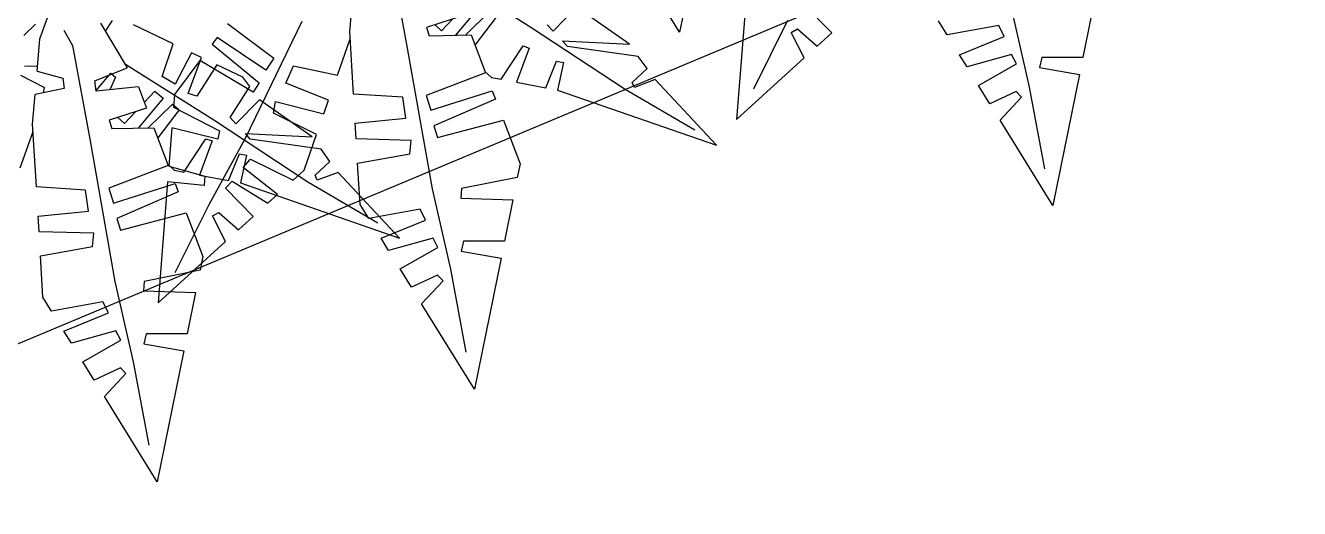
# Model space of a CAD drawing. Header units: millimetres. Extents: x 266 to 2266, y 192 to 2476.
# Drawn here: x 512.6 to 611.8, y 1481.7 to 1519.3 of the extents above; entities that cross this region are included whole.
import ezdxf

# ---------------------------------------------------------------- set-up
doc = ezdxf.new("R2010")
doc.units = ezdxf.units.MM
doc.layers.add('MURO', color=1, linetype='Continuous')
doc.layers.add('PALMA_pianta - trees palm', color=74, linetype='Continuous', lineweight=25)

msp = doc.modelspace()

# ---------------------------------------------------------------- linework, layer by layer
at = {"layer": 'MURO'}
msp.add_line((750.369, 1594.351), (266.064, 1391.556), dxfattribs=at)
at = {"layer": 'PALMA_pianta - trees palm'}
for p, q in [((565.598, 1529.011), (563.53, 1518.796)), ((563.53, 1518.796), (559.417, 1525.439)), ((540.95, 1524.975), (542.32, 1517.555)), ((545.362, 1523.35), (551.951, 1519.2)), ((537.844, 1518.852), (538.044, 1521.178)), ((568.712, 1521.452), (567.969, 1512.007)), ((513.715, 1518.272), (514.642, 1520.839)), ((546.707, 1520.102), (543.805, 1519.172)), ((548.014, 1520.88), (546.071, 1518.558)), ((546.851, 1518.571), (548.733, 1520.402)), ((555.499, 1520.752), (553.67, 1518.879)), ((559.615, 1517.866), (555.499, 1520.752)), ((559.615, 1517.866), (555.499, 1520.752)), ((575.376, 1518.746), (573.212, 1520.944)), ((589.303, 1520.897), (590.73, 1514.638)), ((513.357, 1519.434), (512.465, 1518.542)), ((518.439, 1519.512), (520.496, 1516.025)), ((518.807, 1518.888), (519.355, 1519.719)), ((524.088, 1517.892), (521.007, 1519.371)), ((528.32, 1519.469), (531.922, 1516.771)), ((534.116, 1519.62), (529.697, 1510.524)), ((543.805, 1519.172), (544.012, 1518.524)), ((544.471, 1519.386), (544.989, 1518.901)), ((544.989, 1518.901), (545.859, 1519.831)), ((549.244, 1519.974), (547.591, 1517.78)), ((551.951, 1519.2), (559.282, 1514.367)), ((553.67, 1518.879), (553.22, 1519.38)), ((571.943, 1519.708), (569.271, 1514.353)), ((584.376, 1518.586), (583.701, 1519.676)), ((588.378, 1519.316), (584.376, 1518.586)), ((588.798, 1518.45), (588.378, 1519.316)), ((595.593, 1520.043), (594.94, 1516.816)), ((513.5, 1515.769), (513.715, 1518.272)), ((515.576, 1518.965), (516.25, 1517.752)), ((527.503, 1518.375), (527.125, 1517.869)), ((527.503, 1518.375), (527.125, 1517.869)), ((531.305, 1515.845), (527.503, 1518.375)), ((536.883, 1515.449), (537.878, 1518.283)), ((538.134, 1513.978), (537.844, 1518.852)), ((544.012, 1518.524), (547.287, 1518.578)), ((547.287, 1518.578), (548.404, 1515.644)), ((554.412, 1518.133), (559.615, 1517.866)), ((554.789, 1517.693), (554.412, 1518.133)), ((572.219, 1518.781), (572.699, 1519.056)), ((573.223, 1516.787), (572.219, 1518.781)), ((572.699, 1519.056), (574.244, 1517.716)), ((574.244, 1517.716), (575.376, 1518.746)), ((585.332, 1517.043), (588.798, 1518.45)), ((516.25, 1517.752), (517.619, 1510.332)), ((523.234, 1515.341), (524.088, 1517.892)), ((525.526, 1517.202), (524.232, 1514.753)), ((526.296, 1516.833), (525.526, 1517.202)), ((526.296, 1516.833), (525.526, 1517.202)), ((527.125, 1517.869), (530.791, 1514.849)), ((542.32, 1517.555), (544.247, 1506.599)), ((549.62, 1515.13), (551.336, 1517.724)), ((551.824, 1517.565), (550.838, 1514.898)), ((551.336, 1517.724), (551.824, 1517.565)), ((560.308, 1516.913), (554.789, 1517.693)), ((513.531, 1516.13), (512.502, 1516.139)), ((520.298, 1516.36), (520.661, 1516.127)), ((520.661, 1516.127), (527.25, 1511.977)), ((526.167, 1516.589), (524.19, 1513.943)), ((525.243, 1514.031), (526.296, 1516.833)), ((527.484, 1516.262), (525.938, 1513.822)), ((530.311, 1514.128), (526.167, 1516.589)), ((529.525, 1515.283), (527.484, 1516.262)), ((531.922, 1516.771), (531.305, 1515.845)), ((532.851, 1514.815), (533.468, 1516.188)), ((533.468, 1516.188), (536.883, 1515.449)), ((553.102, 1514.467), (553.944, 1516.535)), ((553.944, 1516.535), (554.492, 1516.449)), ((554.492, 1516.449), (554.02, 1514.292)), ((561.001, 1515.96), (560.308, 1516.913)), ((567.969, 1512.007), (573.223, 1516.787)), ((585.923, 1516.089), (585.332, 1517.043)), ((585.923, 1516.089), (585.332, 1517.043)), ((589.383, 1517.065), (585.923, 1516.089)), ((586.809, 1514.658), (589.761, 1516.329)), ((589.761, 1516.329), (589.383, 1517.065)), ((591.749, 1516.821), (591.567, 1516.049)), ((594.94, 1516.816), (591.749, 1516.821)), ((512.194, 1515.453), (514.058, 1514.497)), ((513.5, 1515.769), (515.485, 1515.221)), ((515.485, 1515.221), (515.604, 1514.402)), ((517.981, 1515.019), (520.496, 1516.025)), ((518.092, 1514.249), (519.22, 1515.593)), ((519.585, 1515.287), (519.165, 1514.307)), ((519.22, 1515.593), (519.585, 1515.287)), ((524.232, 1514.753), (523.234, 1515.341)), ((530.052, 1514.557), (529.525, 1515.283)), ((548.404, 1515.644), (543.78, 1513.879)), ((548.366, 1515.744), (548.869, 1515.273)), ((548.869, 1515.273), (549.62, 1515.13)), ((559.845, 1514.89), (561.001, 1515.96)), ((591.567, 1516.049), (594.675, 1515.508)), ((594.675, 1515.508), (592.608, 1505.292)), ((515.604, 1514.402), (513.344, 1513.954)), ((513.977, 1514.08), (514.058, 1514.497)), ((518.1, 1514.2), (517.981, 1515.019)), ((521.378, 1514.529), (518.1, 1514.2)), ((521.378, 1514.529), (522.006, 1512.879)), ((521.835, 1513.329), (522.657, 1514.207)), ((522.657, 1514.207), (523.314, 1513.656)), ((528.52, 1512.157), (530.052, 1514.557)), ((530.791, 1514.849), (530.311, 1514.128)), ((536.197, 1513.495), (532.851, 1514.815)), ((544.153, 1512.712), (548.939, 1514.24)), ((548.939, 1514.24), (549.186, 1513.591)), ((548.939, 1514.24), (549.186, 1513.591)), ((550.838, 1514.898), (553.102, 1514.467)), ((554.02, 1514.292), (566.409, 1509.992)), ((559.282, 1514.367), (564.723, 1511.186)), ((560.014, 1514.5), (559.845, 1514.89)), ((561.625, 1515.1), (560.014, 1514.5)), ((566.409, 1509.992), (561.625, 1515.1)), ((587.695, 1513.226), (586.809, 1514.658)), ((589.734, 1514.177), (587.695, 1513.226)), ((590.159, 1513.742), (589.734, 1514.177)), ((590.73, 1514.638), (591.94, 1508.168)), ((513.143, 1511.629), (513.344, 1513.954)), ((523.314, 1513.656), (521.37, 1511.335)), ((522.151, 1511.348), (524.033, 1513.179)), ((524.033, 1513.179), (524.544, 1512.751)), ((524.19, 1513.943), (524.112, 1512.954)), ((525.938, 1513.822), (525.243, 1514.031)), ((530.799, 1513.529), (528.97, 1511.656)), ((534.915, 1510.643), (530.799, 1513.529)), ((534.915, 1510.643), (530.799, 1513.529)), ((531.892, 1512.481), (532.063, 1513.408)), ((532.063, 1513.408), (535.829, 1512.448)), ((535.829, 1512.448), (536.197, 1513.495)), ((535.829, 1512.448), (536.197, 1513.495)), ((541.969, 1513.729), (538.134, 1513.978)), ((542.207, 1512.09), (541.969, 1513.729)), ((543.78, 1513.879), (544.153, 1512.712)), ((549.186, 1513.591), (544.396, 1511.504)), ((588.494, 1511.936), (590.159, 1513.742)), ((522.006, 1512.879), (519.105, 1511.949)), ((519.77, 1512.162), (520.288, 1511.678)), ((520.288, 1511.678), (521.159, 1512.607)), ((524.544, 1512.751), (522.891, 1510.557)), ((524.112, 1512.954), (527.705, 1511.107)), ((528.97, 1511.656), (528.52, 1512.157)), ((535.263, 1510.833), (531.892, 1512.481)), ((513.433, 1506.755), (513.143, 1511.629)), ((519.105, 1511.949), (519.312, 1511.301)), ((519.312, 1511.301), (522.587, 1511.355)), ((522.587, 1511.355), (523.704, 1508.421)), ((523.985, 1511.348), (523.751, 1508.364)), ((527.568, 1510.455), (523.985, 1511.348)), ((527.25, 1511.977), (534.582, 1507.144)), ((538.269, 1511.704), (542.207, 1512.09)), ((538.341, 1510.486), (538.269, 1511.704)), ((538.341, 1510.486), (538.269, 1511.704)), ((544.396, 1511.504), (544.686, 1510.596)), ((544.686, 1510.596), (549.812, 1511.947)), ((549.812, 1511.947), (551.104, 1508.551)), ((592.608, 1505.292), (588.494, 1511.936)), ((512.182, 1508.226), (513.177, 1511.06)), ((517.619, 1510.332), (519.547, 1499.376)), ((524.919, 1507.907), (526.636, 1510.501)), ((527.123, 1510.342), (526.138, 1507.675)), ((526.636, 1510.501), (527.123, 1510.342)), ((529.697, 1510.524), (526.887, 1505.41)), ((527.705, 1511.107), (527.568, 1510.455)), ((529.712, 1510.91), (534.915, 1510.643)), ((530.089, 1510.47), (529.712, 1510.91)), ((535.608, 1509.69), (530.089, 1510.47)), ((534.289, 1508.059), (535.263, 1510.833)), ((542.615, 1510.363), (538.341, 1510.486)), ((542.516, 1509.332), (542.615, 1510.363)), ((528.401, 1507.243), (529.243, 1509.312)), ((529.243, 1509.312), (529.792, 1509.226)), ((529.792, 1509.226), (529.319, 1507.068)), ((536.3, 1508.737), (535.608, 1509.69)), ((538.453, 1508.606), (542.516, 1509.332)), ((523.704, 1508.421), (519.08, 1506.655)), ((523.666, 1508.521), (524.169, 1508.05)), ((523.751, 1508.364), (526.541, 1507.572)), ((529.528, 1508.259), (530.111, 1508.911)), ((532.206, 1506.164), (529.528, 1508.259)), ((530.111, 1508.911), (533.427, 1507.275)), ((535.144, 1507.667), (536.3, 1508.737)), ((538.645, 1505.378), (538.453, 1508.606)), ((551.104, 1508.551), (550.888, 1507.481)), ((524.169, 1508.05), (524.919, 1507.907)), ((526.138, 1507.675), (528.401, 1507.243)), ((526.541, 1507.572), (526.508, 1506.851)), ((528.156, 1506.646), (528.67, 1507.195)), ((528.67, 1507.195), (531.452, 1505.478)), ((533.427, 1507.275), (534.289, 1508.059)), ((535.314, 1507.276), (535.144, 1507.667)), ((536.925, 1507.877), (535.314, 1507.276)), ((541.709, 1502.769), (536.925, 1507.877)), ((550.888, 1507.481), (546.53, 1506.614)), ((517.269, 1506.505), (513.433, 1506.755)), ((517.506, 1504.867), (517.269, 1506.505)), ((519.08, 1506.655), (519.453, 1505.489)), ((519.453, 1505.489), (524.238, 1507.017)), ((524.485, 1506.368), (519.695, 1504.281)), ((523.656, 1507.154), (522.913, 1497.709)), ((526.508, 1506.851), (523.656, 1507.154)), ((524.238, 1507.017), (524.485, 1506.368)), ((524.238, 1507.017), (524.485, 1506.368)), ((530.32, 1504.448), (528.156, 1506.646)), ((529.319, 1507.068), (541.709, 1502.769)), ((534.582, 1507.144), (540.022, 1503.963)), ((544.247, 1506.599), (545.674, 1500.341)), ((546.53, 1506.614), (546.478, 1505.883)), ((526.887, 1505.41), (524.215, 1500.055)), ((531.452, 1505.478), (532.206, 1506.164)), ((531.452, 1505.478), (532.206, 1506.164)), ((539.32, 1504.288), (538.645, 1505.378)), ((546.478, 1505.883), (550.537, 1505.745)), ((550.537, 1505.745), (549.884, 1502.518)), ((513.569, 1504.481), (517.506, 1504.867)), ((513.641, 1503.262), (513.569, 1504.481)), ((513.641, 1503.262), (513.569, 1504.481)), ((519.695, 1504.281), (519.985, 1503.373)), ((519.985, 1503.373), (525.111, 1504.724)), ((525.111, 1504.724), (526.404, 1501.328)), ((527.163, 1504.483), (527.643, 1504.758)), ((528.167, 1502.489), (527.163, 1504.483)), ((527.643, 1504.758), (529.188, 1503.418)), ((529.188, 1503.418), (530.32, 1504.448)), ((543.322, 1505.018), (539.32, 1504.288)), ((543.742, 1504.152), (543.322, 1505.018)), ((517.915, 1503.14), (513.641, 1503.262)), ((540.276, 1502.745), (543.742, 1504.152)), ((517.816, 1502.109), (517.915, 1503.14)), ((522.913, 1497.709), (528.167, 1502.489)), ((540.866, 1501.791), (540.276, 1502.745)), ((540.866, 1501.791), (540.276, 1502.745)), ((544.327, 1502.767), (540.866, 1501.791)), ((544.705, 1502.031), (544.327, 1502.767)), ((546.693, 1502.523), (546.511, 1501.751)), ((549.884, 1502.518), (546.693, 1502.523)), ((513.753, 1501.383), (517.816, 1502.109)), ((513.945, 1498.155), (513.753, 1501.383)), ((526.404, 1501.328), (526.188, 1500.258)), ((541.753, 1500.36), (544.705, 1502.031)), ((546.511, 1501.751), (549.619, 1501.21)), ((526.188, 1500.258), (521.83, 1499.391)), ((542.639, 1498.929), (541.753, 1500.36)), ((545.674, 1500.341), (546.884, 1493.87)), ((549.619, 1501.21), (547.552, 1490.994)), ((519.547, 1499.376), (520.974, 1493.117)), ((521.83, 1499.391), (521.777, 1498.66)), ((544.678, 1499.879), (542.639, 1498.929)), ((543.438, 1497.638), (545.103, 1499.444)), ((545.103, 1499.444), (544.678, 1499.879)), ((521.777, 1498.66), (525.836, 1498.522)), ((525.836, 1498.522), (525.183, 1495.295)), ((514.62, 1497.065), (513.945, 1498.155)), ((518.622, 1497.795), (514.62, 1497.065)), ((519.041, 1496.929), (518.622, 1497.795)), ((547.552, 1490.994), (543.438, 1497.638)), ((515.575, 1495.522), (519.041, 1496.929)), ((516.166, 1494.568), (515.575, 1495.522)), ((516.166, 1494.568), (515.575, 1495.522)), ((519.627, 1495.544), (516.166, 1494.568)), ((520.005, 1494.808), (519.627, 1495.544)), ((521.993, 1495.3), (521.81, 1494.528)), ((525.183, 1495.295), (521.993, 1495.3)), ((517.052, 1493.137), (520.005, 1494.808)), ((521.81, 1494.528), (524.919, 1493.987)), ((524.919, 1493.987), (522.851, 1483.771)), ((517.939, 1491.705), (517.052, 1493.137)), ((519.977, 1492.656), (517.939, 1491.705)), ((520.403, 1492.221), (519.977, 1492.656)), ((520.974, 1493.117), (522.183, 1486.646)), ((518.738, 1490.415), (520.403, 1492.221)), ((522.851, 1483.771), (518.738, 1490.415))]:
    msp.add_line(p, q, dxfattribs=at)

doc.saveas('drawing.dxf')
